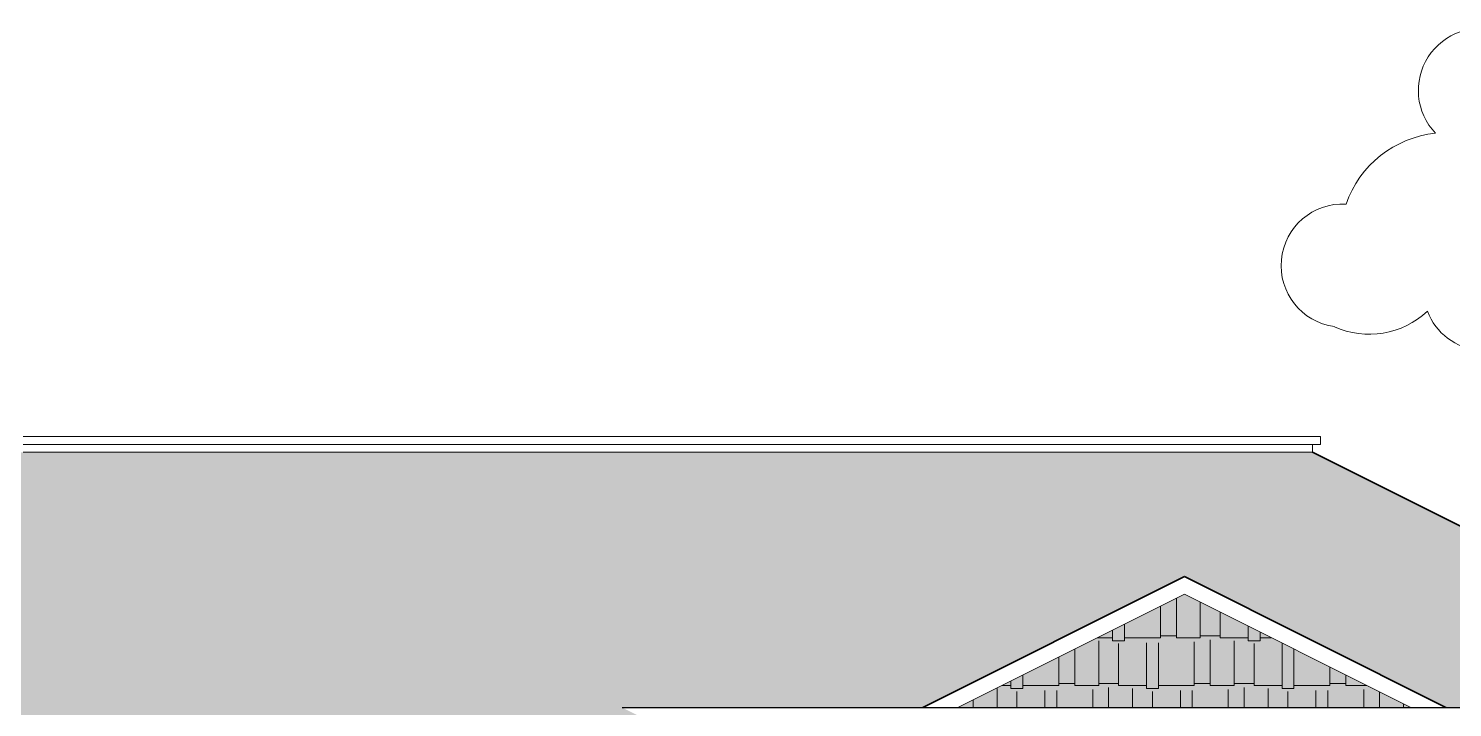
# Model space of a CAD drawing. Header units: centimetres. Extents: x 157 to 5401, y -672 to 3176.
# Drawn here: x 1109 to 1654, y 2912 to 3171 of the extents above; entities that cross this region are included whole.
import ezdxf

# ---------------------------------------------------------------- set-up
doc = ezdxf.new("R2010")
doc.units = ezdxf.units.CM
doc.layers.get('0').update_dxf_attribs({"lineweight": 25})
for name, color, linetype, lineweight in [('1.000', 144, 'Continuous', 13), ('Dimension', 8, 'Continuous', 18), ('FURNIT', 204, 'Continuous', 9), ('Hatch', 12, 'Continuous', 15), ('LANDSCAP', 112, 'Continuous', 15), ('Shadow', 250, 'Continuous', 5), ('Win', 5, 'Continuous', 20)]:
    doc.layers.add(name, color=color, linetype=linetype, lineweight=lineweight)

msp = doc.modelspace()

# ---------------------------------------------------------------- hatches: boundary and pattern name
at = {"layer": 'FURNIT'}
h = msp.add_hatch(dxfattribs=at)
h.set_pattern_fill('AR-RSHKE', color=256, scale=0.06, style=0)
h.set_pattern_definition([(0, (-2830.407, 3267.841), (38.862, 18.288), [9.144, -7.62, 10.668, -4.572, 13.716, -6.096]), (0, (-2821.263, 3268.603), (38.862, 18.288), [7.62, -28.956, 6.096, -9.144]), (0, (-2802.975, 3266.698), (38.862, 18.288), [4.572, -47.244]), (90, (-2830.407, 3267.841), (-12.954, 18.288), [17.526, -55.626]), (90, (-2821.263, 3267.841), (-12.954, 18.288), [17.145, -56.007]), (90, (-2813.643, 3267.841), (-12.954, 18.288), [16.002, -57.15]), (90, (-2802.975, 3266.698), (-12.954, 18.288), [17.526, -55.626]), (90, (-2798.403, 3266.698), (-12.954, 18.288), [17.526, -55.626]), (90, (-2784.687, 3267.841), (-12.954, 18.288), [16.764, -56.388])])
h.paths.add_polyline_path([(1551.11, 2955.3), (1464.53, 2912), (1637.7, 2912)])
at = {"layer": 'Hatch'}
h = msp.add_hatch(dxfattribs=at)
h.set_pattern_fill('AR-RSHKE', color=256, scale=0.06, style=0)
h.set_pattern_definition([(0, (171.593, 563.27), (38.862, 18.288), [9.144, -7.62, 10.668, -4.572, 13.716, -6.096]), (0, (180.737, 564.033), (38.862, 18.288), [7.62, -28.956, 6.096, -9.144]), (0, (199.025, 562.128), (38.862, 18.288), [4.572, -47.244]), (90, (171.593, 563.271), (-12.954, 18.288), [17.526, -55.626]), (90, (180.737, 563.271), (-12.954, 18.288), [17.145, -56.007]), (90, (188.357, 563.271), (-12.954, 18.288), [16.002, -57.15]), (90, (199.025, 562.128), (-12.954, 18.288), [17.526, -55.626]), (90, (203.597, 562.128), (-12.954, 18.288), [17.526, -55.626]), (90, (217.313, 563.271), (-12.954, 18.288), [16.764, -56.388])])
h.paths.add_polyline_path([(1551.11, 2962), (1651.11, 2912), (1795.11, 2912), (1600.11, 3009.5), (1107.11, 3009.5), (602.11, 3009.5), (407.11, 2912), (551.11, 2912), (651.11, 2962), (751.11, 2912), (866.11, 2912), (791.11, 2874.5), (1107.11, 2874.5), (1411.11, 2874.5), (1336.11, 2912), (1451.11, 2912)])
at = {"layer": 'Shadow'}
for color, points in [(256, [(1551.11, 2962), (1490.38, 2950.4), (1446.07, 2912), (1451.07, 2912)]), (161, [(1464.53, 2912), (1637.7, 2912), (1551.11, 2955.3)])]:
    msp.add_hatch(color=color, dxfattribs=at).paths.add_polyline_path(points)

# ---------------------------------------------------------------- linework, layer by layer
at = {"color": 6, "lineweight": 35}
for p, q in [((1795.11, 2912), (1600.11, 3009.5)), ((1451.11, 2912), (1551.11, 2962)), ((1651.11, 2912), (1551.11, 2962))]:
    msp.add_line(p, q, dxfattribs=at)
msp.add_line((1336.11, 2912), (1795.11, 2912))
at = {"layer": '1.000'}
msp.add_line((1603.11, 3012.5), (1107.11, 3012.5), dxfattribs=at)
at = {"layer": 'Dimension'}
for p in [(1464.53, 2912), (1637.7, 2912)]:
    msp.add_line(p, (1551.11, 2955.3), dxfattribs=at)
at = {"layer": 'LANDSCAP'}
for centre, radius, start, end in [((1664.22, 3147.77), 23.64, 353.5962, 223.8617), ((1651.3, 3090.96), 40.64, 95.8332, 160.7855), ((1611.65, 3080.83), 23.54, 86.8938, 262.2528), ((1621.88, 3086.97), 32.38, 245.5292, 313.2357), ((1665.53, 3071.43), 22.93, 200.5464, 331.0614)]:
    msp.add_arc(centre, radius, start, end, dxfattribs=at)
at = {"layer": 'Win'}
for p, q in [((1603.11, 3015.5), (1107.11, 3015.5)), ((1600.11, 3012.5), (1600.11, 3009.5)), ((1603.11, 3012.5), (1603.11, 3015.5)), ((1600.11, 3009.5), (1107.11, 3009.5))]:
    msp.add_line(p, q, dxfattribs=at)

doc.saveas('drawing.dxf')
